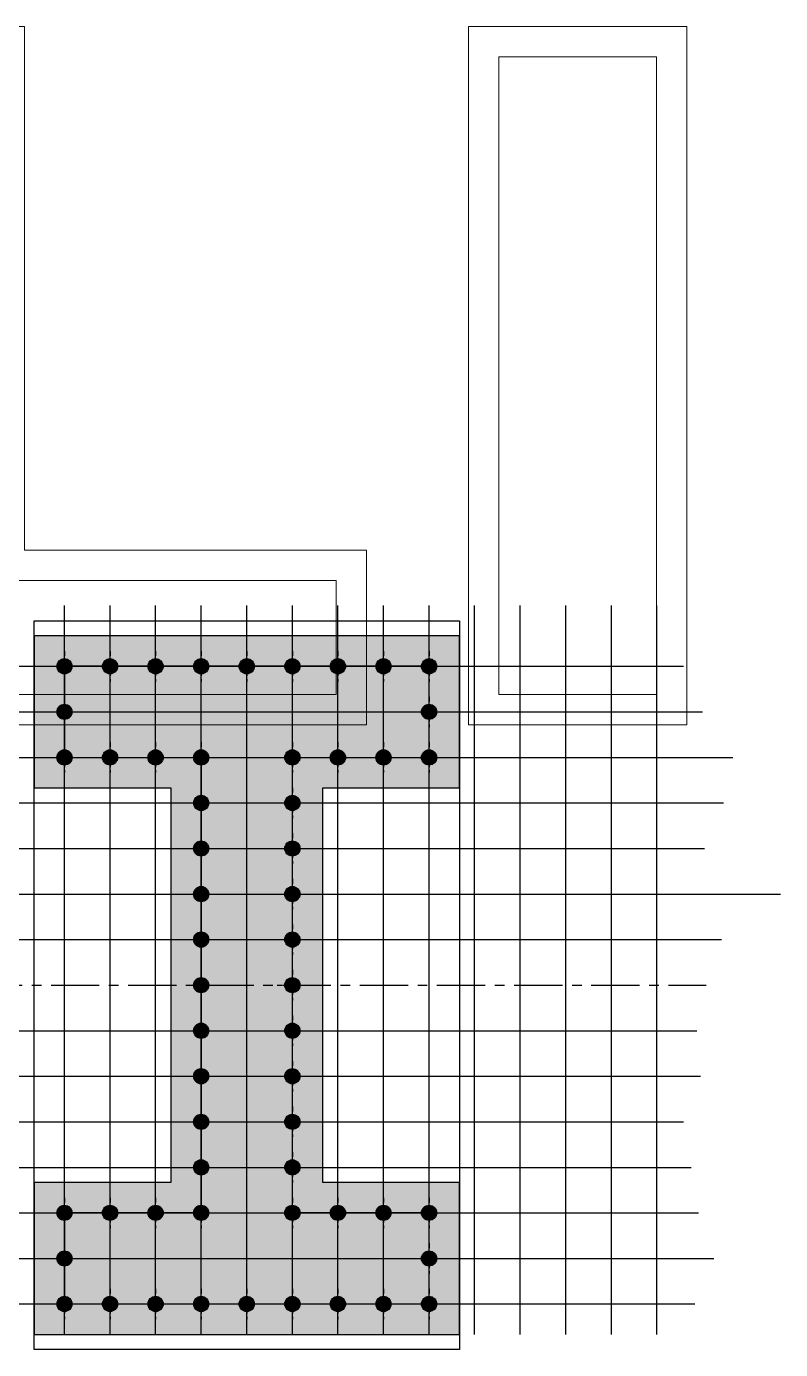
# Model space of a CAD drawing. Header units: millimetres. Extents: x 0 to 4525, y 0 to 244.
# Drawn here: x 163.75 to 188.57, y 25.5 to 69.07 of the extents above; entities that cross this region are included whole.
import ezdxf

# ---------------------------------------------------------------- set-up
doc = ezdxf.new("R2010")
doc.units = ezdxf.units.MM
doc.linetypes.add('CENTER', pattern=[50.8, 31.75, -6.35, 6.35, -6.35])
for name, color, linetype in [('pixel lines', 170, 'Continuous'), ('PixelCenter', 116, 'Continuous'), ('Pixels', 90, 'Continuous')]:
    doc.layers.add(name, color=color, linetype=linetype)
doc.layers.get('0').off()

# ---------------------------------------------------------------- blocks, each defined once
blk = doc.blocks.new('*U72')
at = {"layer": 'pixel lines'}
blk.add_line((56, -22), (56, 2), dxfattribs=at)
blk = doc.blocks.new('*U73')
at = {"layer": 'Pixels', "color": 0, "linetype": 'ByBlock', "lineweight": -2, "transparency": 16777216}
for p in [(109, 48), (110.5, 48), (112, 48), (113.5, 48), (115, 48), (116.5, 48), (118, 48), (119.5, 48), (121, 48), (122.5, 48), (124, 48), (125.5, 48), (127, 48), (128.5, 48)]:
    blk.add_blockref('*U72', p, dxfattribs=at)
blk = doc.blocks.new('Pixel')
h = blk.add_hatch(color=256)
h.paths.add_polyline_path([(0, 0.25), (0, 0), (0.25, 0, 0.414214)], flags=17)
edge = h.paths.add_edge_path()
edge.add_arc((0, 0), 0.25, 0, 360)
h = blk.add_hatch()
h.set_pattern_fill('ANSI38', color=256, style=0)
edge = h.paths.add_edge_path()
edge.add_arc((0, 0), 0.25, 0, 360)
h = blk.add_hatch(color=1)
h.paths.add_polyline_path([(0, 0.25), (0, 0), (0.25, 0, 0.414214)])
h.paths.add_polyline_path([(0, 0.25, 0.414214), (-0.25, 0), (0, 0)])
h.paths.add_polyline_path([(0, 0), (-0.25, 0, 0.414214), (0, -0.25)])
h.paths.add_polyline_path([(0.25, 0), (0, 0), (0, -0.25, 0.414214)])
at = {"layer": 'PixelCenter', "linetype": 'CENTER', "ltscale": 0.005}
for p, q in [((0, 0.5), (0, -0.5)), ((-0.5, 0), (0.5, 0))]:
    blk.add_line(p, q, dxfattribs=at)
at = {"layer": 'Pixels'}
blk.add_circle((0, 0), 0.25, dxfattribs=at)

msp = doc.modelspace()

# ---------------------------------------------------------------- hatches: boundary and pattern name
at = {"layer": 'Pixels'}
msp.add_hatch(color=256, dxfattribs=at).paths.add_polyline_path([(164, 44), (168.5, 44), (168.5, 31), (164, 31), (164, 26), (178, 26), (178, 31), (173.5, 31), (173.5, 44), (178, 44), (178, 49), (164, 49)])

# ---------------------------------------------------------------- linework, layer by layer
for p, q in [((129, 48), (185.37, 48)), ((129, 46.5), (185.997, 46.5)), ((129, 45), (187, 45)), ((129, 43.5), (186.687, 43.5)), ((129, 42), (186.06, 42)), ((129, 40.5), (188.567, 40.5)), ((129, 39), (186.624, 39)), ((129, 36), (185.809, 36)), ((129, 34.5), (185.934, 34.5)), ((129, 33), (185.37, 33)), ((129, 31.5), (185.621, 31.5)), ((129, 30), (185.872, 30)), ((129, 28.5), (186.373, 28.5)), ((129, 27), (185.746, 27))]:
    msp.add_line(p, q, dxfattribs=at)
at = {"layer": 'Pixels', "color": 180, "linetype": 'CENTER', "ltscale": 0.05}
msp.add_line((129, 37.5), (186.122, 37.5), dxfattribs=at)
at = {"layer": 'Pixels', "lineweight": 0}
for points in [[(163.682, 69.072), (156.735, 69.072), (156.735, 46.076), (174.941, 46.076), (174.941, 51.825), (163.682, 51.825)], [(178.295, 69.072), (185.481, 69.072), (185.481, 46.076), (178.295, 46.076), (178.295, 69.072)], [(162.682, 68.072), (157.735, 68.072), (157.735, 47.076), (173.941, 47.076), (173.941, 50.825), (162.682, 50.825)], [(179.295, 68.072), (184.481, 68.072), (184.481, 47.076), (179.295, 47.076)]]:
    msp.add_lwpolyline(points, close=True, dxfattribs=at)
at = {"layer": 'Pixels'}
for points in [[(164, 49.5), (178, 49.5), (178, 25.5), (164, 25.5)], [(164, 26), (178, 26), (178, 31), (173.5, 31), (173.5, 44), (178, 44), (178, 49), (164, 49), (164, 44), (168.5, 44), (168.5, 31), (164, 31)], [(165, 27), (177, 27), (177, 30), (172.5, 30), (172.5, 45), (177, 45), (177, 48), (165, 48), (165, 45), (169.5, 45), (169.5, 30), (165, 30)]]:
    msp.add_lwpolyline(points, close=True, dxfattribs=at)

# ---------------------------------------------------------------- block references
for name, p in [('*U73', (0, 0)), ('Pixel', (165, 48)), ('Pixel', (166.5, 48)), ('Pixel', (168, 48)), ('Pixel', (169.5, 48)), ('Pixel', (171, 48)), ('Pixel', (172.5, 48)), ('Pixel', (174, 48)), ('Pixel', (175.5, 48)), ('Pixel', (177, 48)), ('Pixel', (165, 46.5)), ('Pixel', (177, 46.5)), ('Pixel', (165, 45)), ('Pixel', (166.5, 45)), ('Pixel', (168, 45)), ('Pixel', (169.5, 45)), ('Pixel', (172.5, 45)), ('Pixel', (174, 45)), ('Pixel', (175.5, 45)), ('Pixel', (177, 45)), ('Pixel', (169.5, 43.5)), ('Pixel', (172.5, 43.5)), ('Pixel', (169.5, 42)), ('Pixel', (172.5, 42)), ('Pixel', (169.5, 40.5)), ('Pixel', (172.5, 40.5)), ('Pixel', (169.5, 39)), ('Pixel', (172.5, 39)), ('Pixel', (169.5, 37.5)), ('Pixel', (172.5, 37.5)), ('Pixel', (169.5, 36)), ('Pixel', (172.5, 36)), ('Pixel', (169.5, 34.5)), ('Pixel', (172.5, 34.5)), ('Pixel', (169.5, 33)), ('Pixel', (172.5, 33)), ('Pixel', (169.5, 31.5)), ('Pixel', (172.5, 31.5)), ('Pixel', (165, 30)), ('Pixel', (166.5, 30)), ('Pixel', (168, 30)), ('Pixel', (169.5, 30)), ('Pixel', (172.5, 30)), ('Pixel', (174, 30)), ('Pixel', (175.5, 30)), ('Pixel', (177, 30)), ('Pixel', (165, 28.5)), ('Pixel', (177, 28.5)), ('Pixel', (165, 27)), ('Pixel', (166.5, 27)), ('Pixel', (168, 27)), ('Pixel', (169.5, 27)), ('Pixel', (171, 27)), ('Pixel', (172.5, 27)), ('Pixel', (174, 27)), ('Pixel', (175.5, 27)), ('Pixel', (177, 27))]:
    msp.add_blockref(name, p, dxfattribs=at)

doc.saveas('drawing.dxf')
